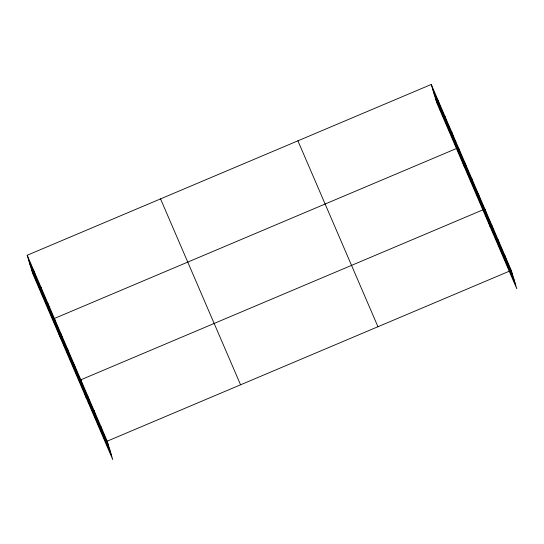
<?xml version="1.0" encoding="UTF-8"?>
<svg xmlns="http://www.w3.org/2000/svg" width="544" height="544" viewBox="0 0 544 544"><rect width="100%" height="100%" fill="white"/><g stroke="black" fill="none" stroke-linecap="round" stroke-linejoin="round"><path stroke-width="0.82" d="M27.2 255.252L107.229 441.164L112.744 459.544L32.715 273.632L27.2 255.252L431.256 84.456L511.285 270.368L516.8 288.748L436.771 102.836L431.256 84.456M107.229 441.164L511.285 270.368M432.616 88.998L512.652 274.91M433.99 93.568L514.019 279.473M435.397 98.274L515.433 284.179M297.915 140.821L377.951 326.733M160.541 198.893L240.57 384.798M28.56 259.794L108.596 445.706M29.934 264.364L109.963 450.269M31.341 269.069L111.377 454.974M504.682 255.027L506.049 259.57M498.08 239.693L499.446 244.236M491.477 224.352L492.844 228.895M490.389 227.399L484.874 209.018L80.825 379.814L86.333 398.194M478.271 193.678L479.638 198.22M471.668 178.344L473.035 182.886M465.066 163.003L466.432 167.545M463.978 166.042L458.463 147.669L54.414 318.464L59.922 336.845M451.663 131.866L453.023 136.408M444.863 116.062L446.223 120.605M438.056 100.259L439.423 104.802M100.626 425.823L101.993 430.365M94.024 410.489L95.39 415.031M87.421 395.148L88.788 399.69M74.222 364.473L75.582 369.016M67.619 349.139L68.979 353.682M61.016 333.798L62.376 338.341M47.607 302.661L48.974 307.204M40.807 286.858L42.167 291.4M34 271.055L35.367 275.597"/></g></svg>
